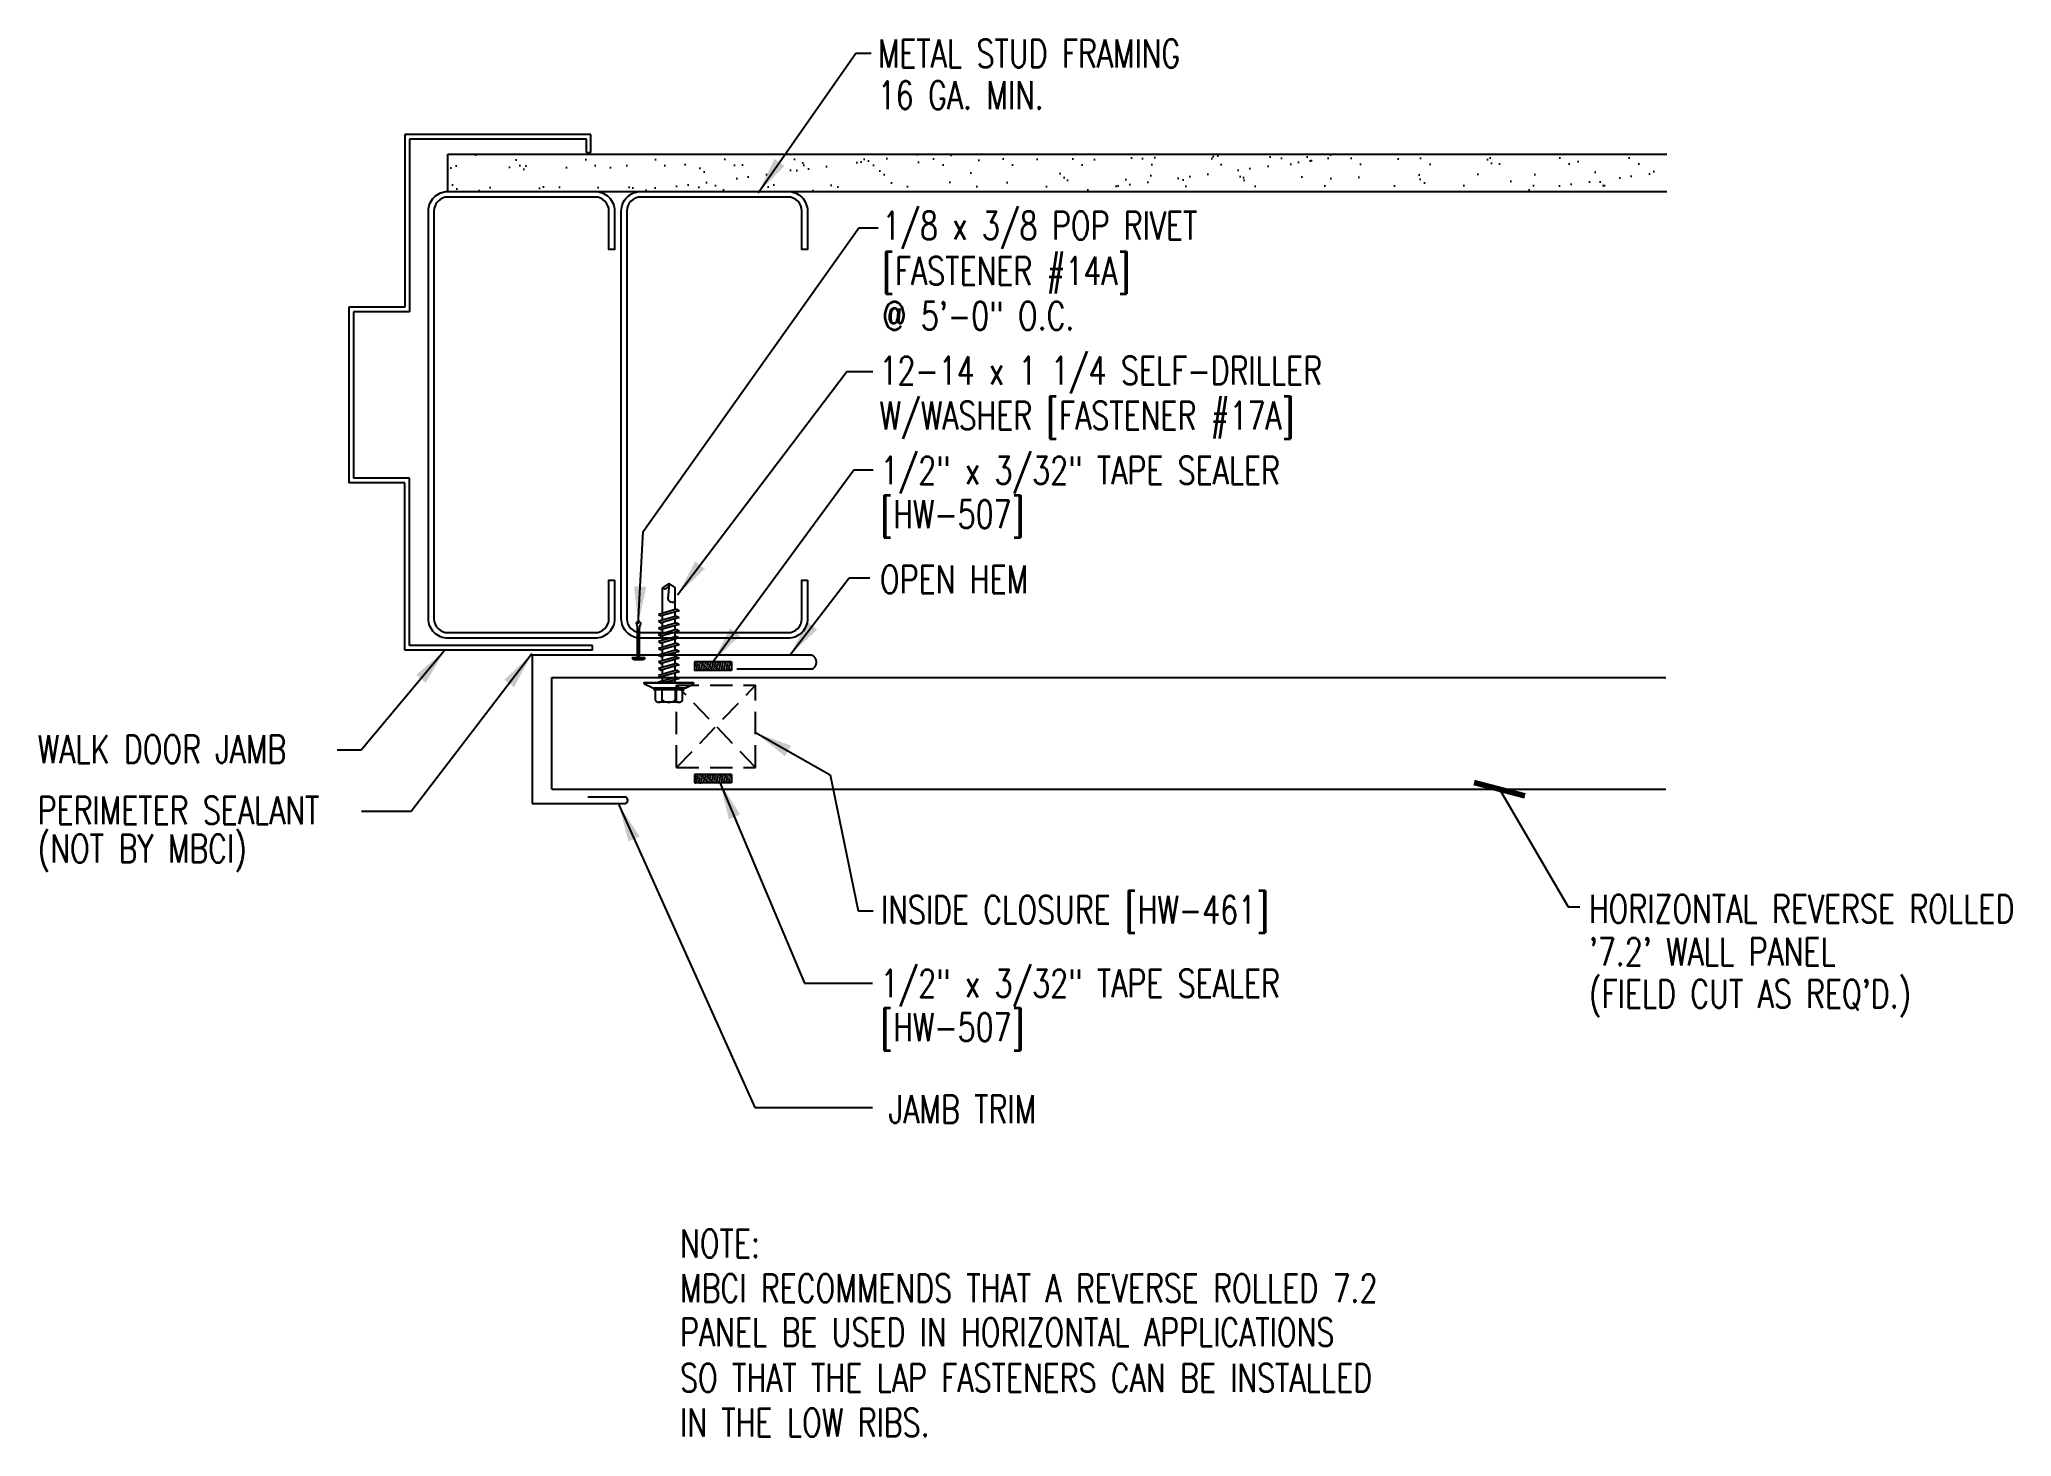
# Model space of a CAD drawing. Extents: x 38.1 to 64.6, y 23.5 to 42.3.
import ezdxf

# ---------------------------------------------------------------- set-up
doc = ezdxf.new("R2010")
doc.units = 0
doc.header["$LTSCALE"] = 4
doc.header["$MEASUREMENT"] = 0
doc.linetypes.add('DASHED2', pattern=[0.375, 0.25, -0.125])
doc.layers.get('0').update_dxf_attribs({"linetype": 'CONTINUOUS'})
for name, color, linetype in [('CLOSURE', 3, 'CONTINUOUS'), ('FASTENER', 9, 'CONTINUOUS'), ('PANEL-S', 11, 'CONTINUOUS'), ('PURLIN', 10, 'CONTINUOUS'), ('STLA', 12, 'CONTINUOUS'), ('TAPE', 9, 'CONTINUOUS'), ('TEXT', 2, 'CONTINUOUS'), ('TRIM-S', 6, 'CONTINUOUS'), ('WALL', 9, 'CONTINUOUS')]:
    doc.layers.add(name, color=color, linetype=linetype)
doc.styles.add('TEXT', font='SIMPLEX.shx', dxfattribs={"width": 0.75, "height": 0.375})
doc.styles.add('TEXT1', font='ROMANS.shx', dxfattribs={"width": 0.75, "height": 0.375})
doc.dimstyles.new('DETAIL$7', dxfattribs={"dimscale": 4, "dimtxt": 0.375, "dimasz": 0.125, "dimexe": 0.0625, "dimexo": 0.0625, "dimgap": 0.0625, "dimtad": 1, "dimdec": 4, "dimzin": 3, "dimdsep": 46, "dimlunit": 4, "dimtxsty": 'TEXT', "dimblk": 'ARCHTICK', "dimcen": 0.0625, "dimclrd": 7, "dimclre": 7, "dimclrt": 2, "dimadec": 0, "dimazin": 0, "dimtfac": 0.6, "dimtdec": 4, "dimtmove": 0, "dimatfit": 3, "dimfxl": 1, "dimfrac": 2, "dimtolj": 1, "dimtzin": 0, "dimarcsym": 0})
doc.dimstyles.new('PLAN$7', dxfattribs={"dimscale": 4, "dimtxt": 0.09375, "dimasz": 0.125, "dimexe": 0.0625, "dimexo": 0.125, "dimgap": 0.0625, "dimtad": 1, "dimdec": 4, "dimzin": 3, "dimdsep": 46, "dimlunit": 4, "dimtxsty": 'TEXT1', "dimblk": 'ARCHTICK', "dimcen": 0.0625, "dimclrd": 7, "dimclre": 7, "dimclrt": 256, "dimadec": 3, "dimazin": 0, "dimtfac": 0.666667, "dimtdec": 4, "dimtmove": 0, "dimatfit": 2, "dimldrblk": 'ARCHTICK', "dimfxl": 1, "dimtvp": 1, "dimfrac": 2, "dimtolj": 1, "dimtzin": 3, "dimarcsym": 0})

# ---------------------------------------------------------------- blocks, each defined once
blk = doc.blocks.new('C6X25')
at = {"layer": 'STLA'}
blk.add_lwpolyline([(1.25, 0.78), (1.25, 0.2622, -0.4142136), (0.9878, 0), (-0.9878, 0, -0.4142136), (-1.25, 0.2622), (-1.25, 3), (-1.25, 5.7378, -0.4142136), (-0.9878, 6), (0.9878, 6, -0.4142136), (1.25, 5.7378), (1.25, 5.22), (1.1753, 5.22), (1.1753, 5.7378, 0.4142136), (0.9878, 5.9253), (-0.9878, 5.9253, 0.4142136), (-1.1753, 5.7378), (-1.1753, 3), (-1.1753, 0.2622, 0.4142136), (-0.9878, 0.0747), (0.9878, 0.0747, 0.4142136), (1.1753, 0.2622), (1.1753, 0.78)], format="xyb", close=True, dxfattribs=at)
blk = doc.blocks.new('FD-F14A')
at = {"layer": 'TEXT', "style": 'TEXT1', "width": 0.75}
for s, p in [('1/8 x 3/8 POP RIVET', (0.0047, -0.0408)), ('[FASTENER #14A]', (0.0047, -0.1926))]:
    blk.add_text(s, height=0.09375, dxfattribs=at).set_placement(p)
blk.add_attdef('(QUANTITY)', (0.0047, -0.3444), '', height=0.0938, dxfattribs=at)
blk = doc.blocks.new('_ArchTick')
at = {"color": 0, "const_width": 0.15}
blk.add_lwpolyline([(-0.5, -0.5), (0.5, 0.5)], dxfattribs=at)
blk = doc.blocks.new('A$C22B817AC')
at = {"layer": 'TAPE'}
h = blk.add_hatch(dxfattribs=at)
h.set_pattern_fill('DOTS', color=256, scale=0.35, angle=270, style=0)
h.set_pattern_definition([(270, (-46.173024, -15.338993), (0.021875, -0.0109375), [0, -0.021875])])
h.paths.add_polyline_path([(-1.948, 1.156), (-1.928, 1.267), (-2.421, 1.354), (-2.44, 1.243)])
for p, q in [((-2.44, 1.243), (-2.421, 1.354)), ((-2.421, 1.354), (-1.928, 1.267)), ((-2.44, 1.243), (-1.948, 1.156)), ((-1.948, 1.156), (-1.928, 1.267))]:
    blk.add_line(p, q, dxfattribs=at)
blk = doc.blocks.new('sd12')
at = {"layer": 'FASTENER'}
for p, q in [((-0.181, 0.276), (-0.181, 0.137)), ((-0.135, 0.302), (0.135, 0.302)), ((-0.089, 0.276), (-0.089, 0.137)), ((0.089, 0.276), (0.089, 0.137)), ((0.181, 0.276), (0.181, 0.137)), ((-0.217, 0.114), (-0.326, 0.059)), ((-0.326, 0.059), (-0.326, 0.049)), ((-0.326, 0.049), (0.326, 0.049)), ((-0.217, 0.114), (0.217, 0.114)), ((-0.193, 0.137), (0.193, 0.137)), ((-0.193, 0.119), (0.193, 0.119)), ((-0.181, 0.137), (0.181, 0.137)), ((-0.139, -0.016), (0.046, 0.037)), ((-0.104, -0.036), (0.139, 0.033)), ((-0.086, 0.037), (0.086, 0.037)), ((-0.086, 0.037), (-0.086, -0.001)), ((0.086, 0.037), (0.133, 0.037)), ((0.086, 0.018), (0.086, -0.042)), ((0.139, 0.033), (0.133, 0.037)), ((0.217, 0.114), (0.326, 0.059)), ((0.326, 0.059), (0.326, 0.049)), ((-0.104, -0.036), (-0.139, -0.016)), ((-0.139, -0.107), (0.104, -0.038)), ((-0.104, -0.127), (-0.139, -0.107)), ((-0.139, -0.198), (0.104, -0.128)), ((-0.104, -0.218), (-0.139, -0.198)), ((-0.139, -0.289), (0.104, -0.219)), ((-0.104, -0.127), (0.139, -0.058)), ((-0.104, -0.218), (0.139, -0.149)), ((-0.104, -0.309), (0.139, -0.239)), ((-0.086, -0.031), (-0.086, -0.092)), ((-0.086, -0.122), (-0.086, -0.183)), ((-0.086, -0.213), (-0.086, -0.274)), ((0.086, -0.073), (0.086, -0.133)), ((0.086, -0.164), (0.086, -0.224)), ((0.086, -0.255), (0.086, -0.315)), ((0.139, -0.058), (0.104, -0.038)), ((0.139, -0.149), (0.104, -0.128)), ((0.139, -0.239), (0.104, -0.219)), ((-0.104, -0.309), (-0.139, -0.289)), ((-0.139, -0.38), (0.104, -0.31)), ((-0.104, -0.4), (-0.139, -0.38)), ((-0.139, -0.47), (0.104, -0.401)), ((-0.104, -0.491), (-0.139, -0.47)), ((-0.139, -0.561), (0.104, -0.492)), ((-0.104, -0.4), (0.139, -0.33)), ((-0.104, -0.491), (0.139, -0.421)), ((-0.104, -0.581), (0.139, -0.512)), ((-0.086, -0.304), (-0.086, -0.364)), ((-0.086, -0.395), (-0.086, -0.455)), ((-0.086, -0.486), (-0.086, -0.546)), ((0.086, -0.345), (0.086, -0.406)), ((0.086, -0.436), (0.086, -0.497)), ((0.086, -0.527), (0.086, -0.588)), ((0.139, -0.33), (0.104, -0.31)), ((0.139, -0.421), (0.104, -0.401)), ((0.139, -0.512), (0.104, -0.492)), ((-0.104, -0.581), (-0.139, -0.561)), ((-0.139, -0.652), (0.104, -0.583)), ((-0.104, -0.672), (-0.139, -0.652)), ((-0.139, -0.743), (0.104, -0.674)), ((-0.104, -0.763), (-0.139, -0.743)), ((-0.139, -0.834), (0.104, -0.765)), ((-0.104, -0.672), (0.139, -0.603)), ((-0.104, -0.763), (0.139, -0.694)), ((-0.104, -0.854), (0.139, -0.785)), ((-0.086, -0.577), (-0.086, -0.637)), ((-0.086, -0.667), (-0.086, -0.728)), ((-0.086, -0.758), (-0.086, -0.819)), ((0.086, -0.618), (0.086, -0.679)), ((0.086, -0.709), (0.086, -0.77)), ((0.139, -0.603), (0.104, -0.583)), ((0.139, -0.694), (0.104, -0.674)), ((0.139, -0.785), (0.104, -0.765)), ((-0.104, -0.854), (-0.139, -0.834)), ((-0.139, -0.925), (0.104, -0.856)), ((-0.104, -0.945), (-0.139, -0.925)), ((-0.104, -0.945), (0.139, -0.876)), ((-0.086, -0.849), (-0.086, -0.91)), ((-0.086, -0.94), (-0.086, -1.232)), ((0.086, -0.8), (0.086, -0.861)), ((0.086, -0.891), (0.086, -1.232)), ((0.139, -0.876), (0.104, -0.856)), ((0, -1.293), (-0.086, -1.232)), ((-0.002, -1.277), (0.014, -1.091)), ((0, -1.293), (0.086, -1.232))]:
    blk.add_line(p, q, dxfattribs=at)
blk.add_lwpolyline([(-0.331, 0.037), (-0.331, 0.049), (0.331, 0.049), (0.331, 0.037)], close=True, dxfattribs=at)
for centre, radius, start, end in [((-0.135, 0.25), 0.0527, 29.8754, 150.1246), ((0, 0.138), 0.164, 56.9974, 123.0026), ((0.135, 0.25), 0.0527, 29.8754, 150.1246), ((-0.193, 0.128), 0.00894, 90, 270), ((0.193, 0.128), 0.00894, 270, 90), ((-0.046, -1.102), 0.0615, 11.1445, 130.906), ((0.054, -1.278), 0.0563, 55.4585, 194.8454)]:
    blk.add_arc(centre, radius, start, end, dxfattribs=at)
blk = doc.blocks.new('FD-F17A')
at = {"layer": 'TEXT', "style": 'TEXT1', "width": 0.75}
for s, p in [('12-14 x 1 1/4 SELF-DRILLER', (0.0047, -0.0408)), ('W/WASHER [FASTENER #17A]', (0.0047, -0.1926))]:
    blk.add_text(s, height=0.09375, dxfattribs=at).set_placement(p)
blk.add_attdef('(QUANTITY)', (0.0047, -0.3444), '', height=0.0938, dxfattribs=at)

msp = doc.modelspace()

# ---------------------------------------------------------------- hatches: boundary and pattern name
at = {"layer": 'WALL'}
h = msp.add_hatch(dxfattribs=at)
h.set_pattern_fill('AR-SAND', color=256, scale=0.3, style=0)
h.paths.add_polyline_path([(59.924, 40.748), (43.553, 40.748), (43.553, 40.245), (59.924, 40.245)])

# ---------------------------------------------------------------- linework, layer by layer
at = {"layer": 'CLOSURE', "linetype": 'DASHED2', "ltscale": 0.3}
for p, q in [((47.686, 32.507), (46.624, 33.616)), ((46.624, 32.507), (47.686, 33.616)), ((46.624, 33.616), (47.686, 33.616)), ((46.624, 32.507), (46.624, 33.616)), ((47.686, 32.507), (47.686, 33.616)), ((46.624, 32.507), (47.686, 32.507))]:
    msp.add_line(p, q, dxfattribs=at)
at = {"layer": 'FASTENER', "color": 12}
for p, q in [((46.132, 34.463), (46.093, 34.463)), ((46.1, 33.98), (46.1, 34.386)), ((46.125, 33.98), (46.125, 34.386)), ((46.202, 33.98), (46.023, 33.98)), ((46.052, 33.958), (46.173, 33.958))]:
    msp.add_line(p, q, dxfattribs=at)
for centre, radius, start, end in [((46.113, 34.441), 0.03, 131.5962, 216.2345), ((46.113, 34.441), 0.03, 323.7655, 48.4038), ((46.038, 34.386), 0.0625, 0, 36.2345), ((46.187, 34.386), 0.0625, 143.7655, 180), ((46.113, 34.065), 0.123, 223.3857, 240.5223), ((46.113, 34.065), 0.123, 299.4777, 316.6143)]:
    msp.add_arc(centre, radius, start, end, dxfattribs=at)
at = {"layer": 'PANEL-S'}
for p, q in [((44.949, 33.717), (59.911, 33.717)), ((44.949, 32.217), (44.949, 33.717)), ((44.949, 32.217), (59.911, 32.217))]:
    msp.add_line(p, q, dxfattribs=at)
at = {"layer": 'PURLIN'}
for p, q in [((45.473, 41.012), (42.973, 41.012)), ((42.973, 41.012), (42.973, 38.693)), ((45.415, 40.95), (43.036, 40.95)), ((43.036, 40.95), (43.036, 38.63)), ((45.415, 40.769), (45.415, 40.95)), ((45.473, 40.769), (45.473, 41.012)), ((45.415, 40.769), (45.473, 40.769)), ((42.973, 38.693), (42.223, 38.693)), ((42.223, 38.693), (42.223, 36.333)), ((43.036, 38.63), (42.286, 38.63)), ((42.286, 38.63), (42.286, 36.396)), ((42.973, 36.333), (42.223, 36.333)), ((43.036, 36.396), (42.286, 36.396)), ((42.973, 34.083), (42.973, 36.333)), ((43.036, 34.146), (43.036, 36.396)), ((45.494, 34.083), (42.973, 34.083)), ((45.494, 34.146), (43.036, 34.146)), ((45.494, 34.083), (45.494, 34.146))]:
    msp.add_line(p, q, dxfattribs=at)
at = {"layer": 'TEXT', "color": 7}
for p, q in [((49.072, 39.759), (49.333, 39.759)), ((49.062, 30.585), (49.263, 30.585))]:
    msp.add_line(p, q, dxfattribs=at)
at = {"layer": 'TRIM-S'}
for p, q in [((48.434, 34.016), (44.684, 34.016)), ((44.684, 34.016), (44.684, 32.023)), ((48.434, 33.829), (47.434, 33.829)), ((45.434, 32.116), (45.934, 32.116)), ((44.684, 32.023), (45.934, 32.023))]:
    msp.add_line(p, q, dxfattribs=at)
for centre, radius, start, end in [((48.407, 33.922), 0.0977, 286.2881, 73.7119), ((45.919, 32.069), 0.0493, 288.1043, 71.8957)]:
    msp.add_arc(centre, radius, start, end, dxfattribs=at)
at = {"layer": 'WALL'}
for p, q in [((43.553, 40.748), (59.924, 40.748)), ((43.553, 40.245), (43.553, 40.748)), ((43.553, 40.245), (59.924, 40.245))]:
    msp.add_line(p, q, dxfattribs=at)

# ---------------------------------------------------------------- block references
at = {"layer": 'FASTENER', "rotation": 179.9999999999999}
msp.add_blockref('sd12', (46.521, 33.688), dxfattribs=at)
at = {"layer": 'STLA'}
for p in [(44.541, 34.245), (47.132, 34.245)]:
    msp.add_blockref('C6X25', p, dxfattribs=at)
at = {"layer": 'TEXT', "xscale": 4, "yscale": 4, "zscale": 4}
msp.add_blockref('FD-F14A', (49.368, 39.764), dxfattribs=at).add_auto_attribs({'(QUANTITY)': '@ 5\'-0" O.C.'})
msp.add_blockref('FD-F17A', (49.33, 37.818), dxfattribs=at)
at = {"layer": 'TEXT', "rotation": 190}
for p in [(44.744, 34.726), (44.744, 33.215)]:
    msp.add_blockref('A$C22B817AC', p, dxfattribs=at)

# ---------------------------------------------------------------- texts
at = {"layer": 'TEXT', "style": 'TEXT1', "width": 0.75}
for s, p in [('METAL STUD FRAMING', (49.326, 41.912)), ('16 GA. MIN.', (49.326, 41.352)), ('1/2" x 3/32" TAPE SEALER', (49.363, 36.312)), ('[HW-507] ', (49.363, 35.722)), ('OPEN HEM', (49.355, 34.848)), ('WALK DOOR JAMB', (38.043, 32.567)), ('PERIMETER SEALANT', (38.043, 31.746)), ('(NOT BY MBCI)', (38.043, 31.233)), ('INSIDE CLOSURE [HW-461]', (49.368, 30.411)), ('HORIZONTAL REVERSE ROLLED', (58.876, 30.423)), ("'7.2' WALL PANEL", (58.876, 29.847)), ('1/2" x 3/32" TAPE SEALER', (49.363, 29.422)), ("(FIELD CUT AS REQ'D.)", (58.876, 29.28)), ('[HW-507] ', (49.363, 28.833)), ('JAMB TRIM', (49.475, 27.732)), ('NOTE:', (46.67, 25.929)), ('MBCI RECOMMENDS THAT A REVERSE ROLLED 7.2', (46.67, 25.328)), ('PANEL BE USED IN HORIZONTAL APPLICATIONS', (46.67, 24.736)), ('SO THAT THE LAP FASTENERS CAN BE INSTALLED', (46.67, 24.124)), ('IN THE LOW RIBS.', (46.67, 23.522))]:
    msp.add_text(s, height=0.375, dxfattribs=at).set_placement(p)
at = {"layer": 'TEXT', "color": 2, "insert": (41.817, 32.555), "char_height": 0.375, "attachment_point": 9, "style": 'TEXT'}
msp.add_mtext('\\A1;', dxfattribs=at)

# ---------------------------------------------------------------- leaders
at = {"layer": 'TEXT'}
for points in [[(47.719, 40.226), (49.032, 42.101), (49.236, 42.101)], [(46.108, 34.44), (46.174, 35.678), (49.072, 39.759)], [(46.637, 34.829), (48.912, 37.828), (49.258, 37.828)], [(47.113, 33.926), (49.004, 36.507), (49.266, 36.507)], [(48.143, 34.016), (48.941, 35.054), (49.22, 35.054)], [(43.513, 34.083), (42.39, 32.743), (42.067, 32.743)], [(44.681, 34.034), (43.06, 31.916), (42.393, 31.916)], [(47.686, 32.977), (48.688, 32.409), (49.062, 30.585)], [(47.207, 32.306), (48.344, 29.614), (49.256, 29.614)], [(45.848, 32.005), (47.676, 27.942), (49.256, 27.942)]]:
    msp.add_leader(points, dimstyle='DETAIL$7', override={"dimgap": 0.0625, "dimtad": 0}, dxfattribs=at)
msp.add_leader([(57.676, 32.217), (58.6, 30.636), (58.755, 30.636)], dimstyle='PLAN$7', dxfattribs=at)

doc.saveas('drawing.dxf')
